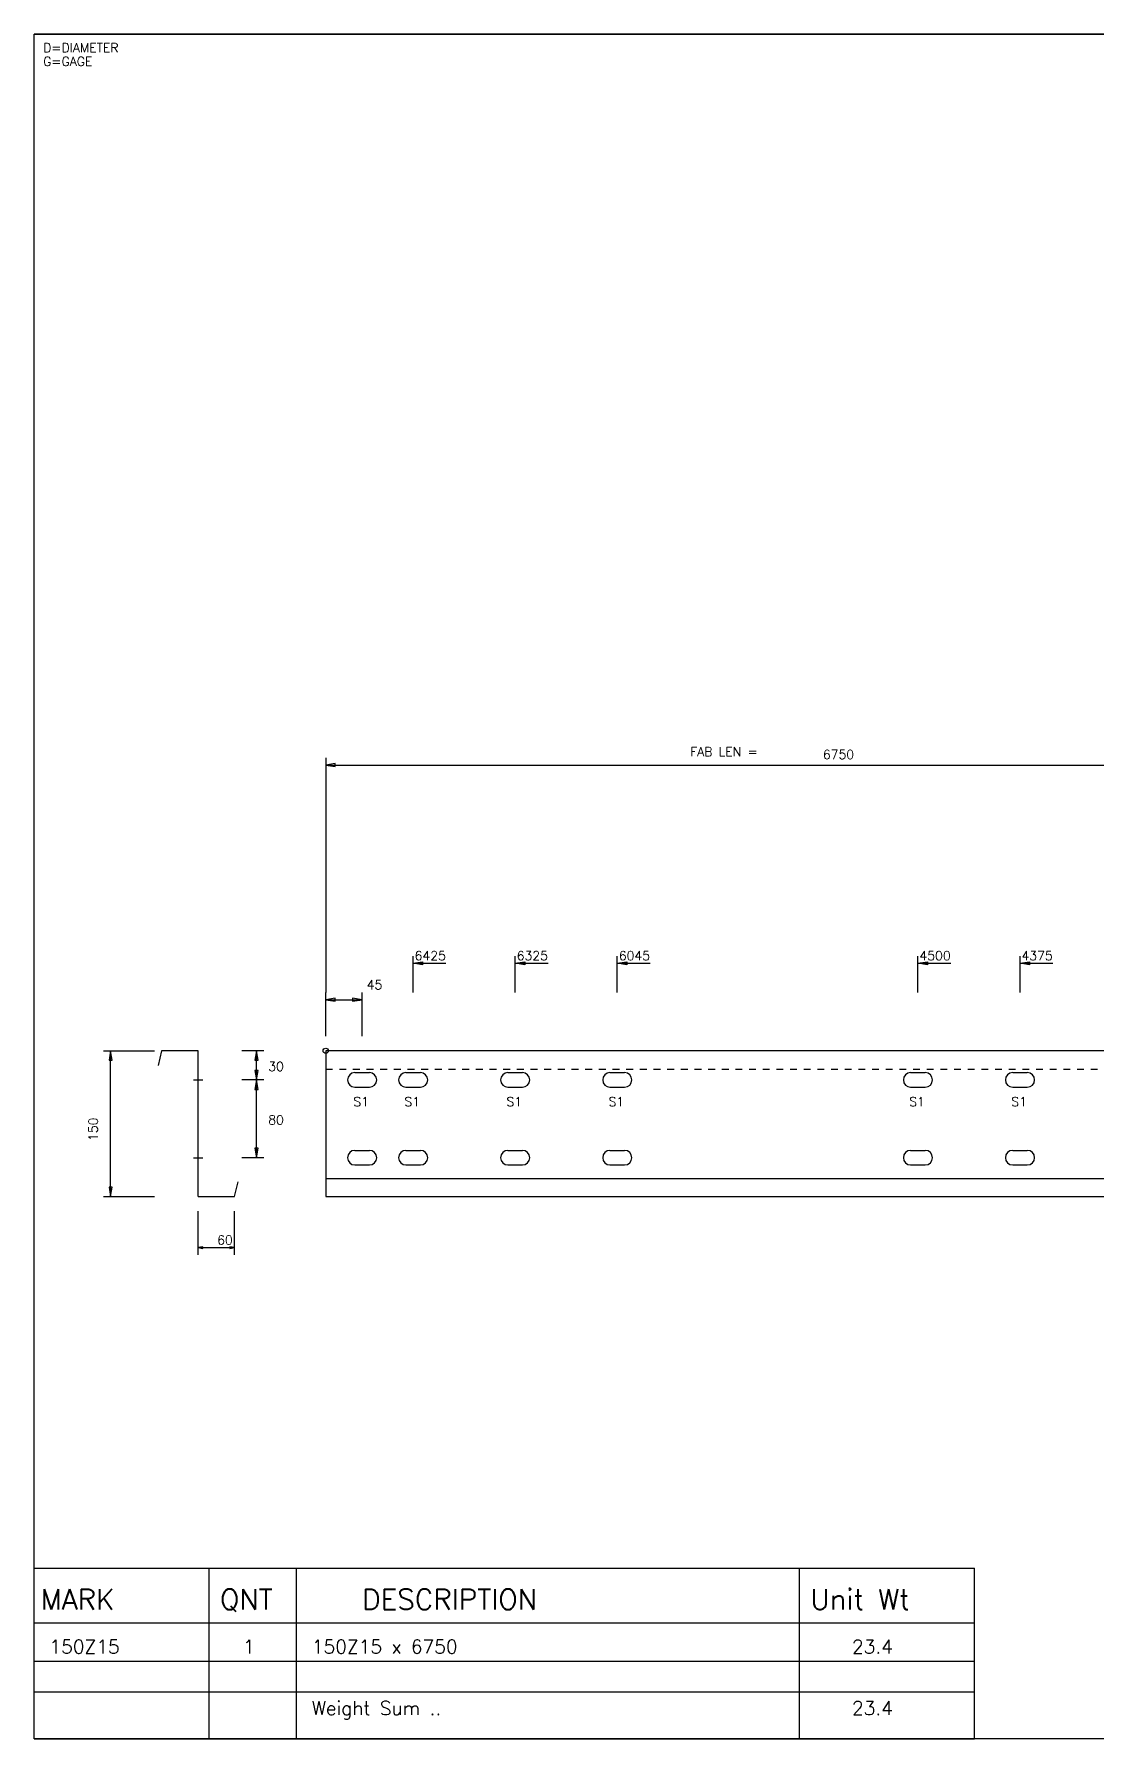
# Model space of a CAD drawing. Extents: x 0 to 428, y 0 to 297.
# Drawn here: x 0 to 185.2, y 0 to 297 of the extents above; entities that cross this region are included whole.
import ezdxf

# ---------------------------------------------------------------- set-up
doc = ezdxf.new("R2010")
doc.units = 0
doc.linetypes.add('CONTIN', pattern=[0])
doc.linetypes.add('DASHED', pattern=[2.38, 1.19, -1.19])
doc.layers.get('0').update_dxf_attribs({"linetype": 'CONTIN'})
for name, color, linetype in [('1', 7, 'CONTIN'), ('10', 7, 'CONTIN'), ('11', 7, 'CONTIN'), ('14', 7, 'CONTIN'), ('15', 6, 'CONTIN'), ('2', 7, 'CONTIN'), ('21', 7, 'CONTIN'), ('22', 7, 'CONTIN'), ('3', 1, 'CONTIN'), ('6', 4, 'CONTIN'), ('7', 3, 'DASHED')]:
    doc.layers.add(name, color=color, linetype=linetype)
doc.styles.add('SIMPLEX', font='SIMPLEX')

# ---------------------------------------------------------------- blocks, each defined once
blk = doc.blocks.new('CZEBORDR')
at = {"layer": '22'}
for p, q in [((0, 0), (0, 297)), ((0, 297), (420, 297)), ((420, 297), (420, 0)), ((420, 0), (0, 0))]:
    blk.add_line(p, q, dxfattribs=at)
blk = doc.blocks.new('LOGO')
at = {"linetype": 'CONTINUOUS'}
blk.add_line((0, 297), (-420, 297), dxfattribs=at)
at = {"layer": '14'}
for q in [(-420, 61.91), (-256.17, 0)]:
    blk.add_line((-420, 0), q, dxfattribs=at)
at = {"layer": '22'}
for p, q in [((-420, 0), (-420, 297)), ((0, 0), (-420, 0))]:
    blk.add_line(p, q, dxfattribs=at)
blk = doc.blocks.new('CZEBOLT')
at = {"layer": '21', "style": 'SIMPLEX'}
for s, p in [('D=DIAMETER', (0, 2.381)), ('G=GAGE', (0, 0))]:
    blk.add_text(s, height=1.587, dxfattribs=at).set_placement(p)
blk = doc.blocks.new('CZEPLATE')
at = {"layer": '14'}
for p, q in [((0, 29.766), (163.83, 29.766)), ((0, 0), (0, 29.766)), ((30.48, 0), (30.48, 29.766)), ((45.72, 0), (45.72, 29.766)), ((133.35, 0), (133.35, 29.766)), ((163.83, 0), (163.83, 29.766)), ((163.83, 0), (163.83, 29.766)), ((0, 20.241), (163.83, 20.241)), ((0, 13.543), (163.83, 13.543)), ((0, 8.186), (163.83, 8.186)), ((0, 0), (163.83, 0))]:
    blk.add_line(p, q, dxfattribs=at)
at = {"layer": '14', "style": 'SIMPLEX'}
for s, height, p in [('MARK', 3.572, (1.143, 22.527)), ('QNT', 3.572, (32.385, 22.527)), ('DESCRIPTION', 3.572, (57.15, 22.527)), ('Unit Wt', 3.572, (135.255, 22.527)), ('150Z15', 2.381, (2.667, 14.883)), ('  1', 2.381, (33.147, 14.883)), ('150Z15 x 6750', 2.381, (48.387, 14.883)), ('   23.4', 2.381, (137.16, 14.883)), ('Weight Sum ..', 2.381, (48.387, 4.167)), ('   23.4', 2.381, (137.16, 4.167))]:
    blk.add_text(s, height=height, dxfattribs=at).set_placement(p)
blk = doc.blocks.new('ZSECTN')
at = {"layer": '10'}
for p, q in [((-6.35, 25.4), (-6.985, 22.86)), ((0, 25.4), (-6.35, 25.4)), ((0, 0), (0, 25.4)), ((0, 0), (6.35, 0)), ((6.35, 0), (6.985, 2.54))]:
    blk.add_line(p, q, dxfattribs=at)
blk = doc.blocks.new('ARROW')
at = {"layer": '2'}
for p, q in [((0, 0), (-1.651, 0.275)), ((-1.651, 0.275), (-1.651, -0.275)), ((-1.651, -0.275), (0, 0))]:
    blk.add_line(p, q, dxfattribs=at)
blk = doc.blocks.new('TICK')
at = {"layer": '1'}
blk.add_line((-1.6, 0), (1.6, 0), dxfattribs=at)
blk = doc.blocks.new('CZESECTN')
at = {"layer": '2'}
for p, q in [((12.065, 55.88), (20.955, 55.88)), ((13.335, 30.48), (13.335, 55.88)), ((40.005, 55.88), (36.195, 55.88)), ((38.735, 50.8), (38.735, 55.88)), ((40.005, 50.8), (36.195, 50.8)), ((40.005, 50.8), (36.195, 50.8)), ((38.735, 37.253), (38.735, 50.8)), ((40.005, 37.253), (36.195, 37.253)), ((12.065, 30.48), (20.955, 30.48)), ((28.575, 20.32), (28.575, 27.94)), ((34.925, 20.32), (34.925, 27.94)), ((28.575, 21.59), (34.925, 21.59))]:
    blk.add_line(p, q, dxfattribs=at)
at = {"layer": '1'}
blk.add_blockref('ZSECTN', (28.575, 30.48), dxfattribs=at)
at = {"layer": '2'}
for p, rotation in [((13.335, 55.88), 90), ((38.735, 55.88), 90), ((38.735, 50.8), -90), ((38.735, 50.8), 90), ((38.735, 37.253), -90), ((13.335, 30.48), -90)]:
    blk.add_blockref('ARROW', p, dxfattribs=dict(at, rotation=rotation))
at = {"layer": '2', "xscale": 0.5, "yscale": 0.5, "zscale": 0.5, "rotation": 180}
blk.add_blockref('ARROW', (28.575, 21.59), dxfattribs=at)
at = {"layer": '2', "xscale": 0.5, "yscale": 0.5, "zscale": 0.5}
blk.add_blockref('ARROW', (34.925, 21.59), dxfattribs=at)
at = {"layer": '6', "xscale": 0.5, "yscale": 0.5, "zscale": 0.5}
for p in [(28.575, 50.8), (28.575, 37.253)]:
    blk.add_blockref('TICK', p, dxfattribs=at)
at = {"layer": '11', "style": 'SIMPLEX'}
for s, p in [('30', (40.799, 52.356)), ('80', (40.799, 43.042)), ('60', (31.888, 22.119))]:
    blk.add_text(s, height=1.587, dxfattribs=at).set_placement(p)
blk.add_text('150', height=1.587, rotation=90, dxfattribs=at).set_placement((11.093, 40.164))
blk = doc.blocks.new('MAG_CRCL')
at = {"layer": '15'}
blk.add_circle((0, 0), 0.889, dxfattribs=at)
blk = doc.blocks.new('WBSLOT')
at = {"layer": '6'}
for p, q in [((-1.27, 1.27), (1.27, 1.27)), ((-1.27, -1.27), (1.27, -1.27))]:
    blk.add_line(p, q, dxfattribs=at)
for centre, start, end in [((-1.27, 0), 90, 270), ((1.27, 0), 270, 90)]:
    blk.add_arc(centre, 1.27, start, end, dxfattribs=at)
blk = doc.blocks.new('CZEPIECE')
at = {"layer": '1'}
for p, q in [((394.6, 55.88), (50.8, 55.88)), ((50.8, 55.88), (50.8, 30.48)), ((394.6, 30.48), (394.6, 55.88)), ((50.8, 33.655), (394.6, 33.655)), ((50.8, 30.48), (394.6, 30.48))]:
    blk.add_line(p, q, dxfattribs=at)
at = {"layer": '2'}
for p, q in [((50.8, 106.934), (50.8, 66.04)), ((394.6, 106.934), (394.6, 66.04)), ((50.8, 105.664), (394.6, 105.664)), ((394.6, 92.71), (394.6, 85.09)), ((394.6, 91.44), (407.3, 91.44)), ((66.04, 66.04), (66.04, 72.39)), ((83.82, 66.04), (83.82, 72.39)), ((101.6, 66.04), (101.6, 72.39)), ((153.987, 66.04), (153.987, 72.39)), ((171.767, 66.04), (171.767, 72.39)), ((262.22, 66.04), (262.22, 72.39)), ((280, 66.04), (280, 72.39)), ((332.37, 66.04), (332.37, 72.39)), ((350.15, 66.04), (350.15, 72.39)), ((367.93, 66.04), (367.93, 72.39)), ((385.71, 66.04), (385.71, 72.39)), ((394.6, 66.04), (394.6, 72.39)), ((66.04, 71.12), (71.755, 71.12)), ((83.82, 71.12), (89.535, 71.12)), ((101.6, 71.12), (107.315, 71.12)), ((153.987, 71.12), (159.702, 71.12)), ((171.767, 71.12), (177.482, 71.12)), ((262.22, 71.12), (267.935, 71.12)), ((280, 71.12), (285.715, 71.12)), ((332.37, 71.12), (338.085, 71.12)), ((350.15, 71.12), (355.865, 71.12)), ((367.93, 71.12), (373.645, 71.12)), ((385.71, 71.12), (391.425, 71.12)), ((391.425, 71.12), (394.6, 71.12)), ((50.8, 58.42), (50.8, 66.04)), ((57.15, 58.42), (57.15, 66.04)), ((50.8, 64.77), (57.15, 64.77))]:
    blk.add_line(p, q, dxfattribs=at)
at = {"layer": '7'}
blk.add_line((50.8, 52.705), (394.6, 52.705), dxfattribs=at)
at = {"rotation": 180}
blk.add_blockref('ARROW', (394.6, 91.44), dxfattribs=at)
at = {"layer": '1', "xscale": -1}
for p in [(66.04, 71.12), (83.82, 71.12), (101.6, 71.12), (153.987, 71.12), (171.767, 71.12), (262.22, 71.12), (280, 71.12), (332.37, 71.12), (350.15, 71.12), (367.93, 71.12), (385.71, 71.12)]:
    blk.add_blockref('ARROW', p, dxfattribs=at)
at = {"layer": '15', "xscale": 0.5, "yscale": 0.5, "zscale": 0.5}
for p in [(50.8, 55.88), (394.6, 55.88)]:
    blk.add_blockref('MAG_CRCL', p, dxfattribs=at)
at = {"layer": '2', "rotation": 180}
for p in [(50.8, 105.664), (50.8, 64.77)]:
    blk.add_blockref('ARROW', p, dxfattribs=at)
at = {"layer": '2'}
for p in [(394.6, 105.664), (57.15, 64.77)]:
    blk.add_blockref('ARROW', p, dxfattribs=at)
at = {"layer": '2', "xscale": -1, "rotation": 180}
blk.add_blockref('ARROW', (394.6, 71.12), dxfattribs=at)
at = {"layer": '6'}
for p in [(57.15, 50.8), (66.04, 50.8), (83.82, 50.8), (101.6, 50.8), (153.987, 50.8), (171.767, 50.8), (262.22, 50.8), (280, 50.8), (332.37, 50.8), (350.15, 50.8), (367.93, 50.8), (385.71, 50.8), (57.15, 37.253), (66.04, 37.253), (83.82, 37.253), (101.6, 37.253), (153.987, 37.253), (171.767, 37.253), (262.22, 37.253), (280, 37.253), (332.37, 37.253), (350.15, 37.253), (367.93, 37.253), (385.71, 37.253)]:
    blk.add_blockref('WBSLOT', p, dxfattribs=at)
at = {"layer": '11', "style": 'SIMPLEX'}
for s, p in [('6750', (137.425, 106.701)), ('6425', (66.305, 71.649)), ('6325', (84.085, 71.649)), ('6045', (101.865, 71.649)), ('4500', (154.251, 71.649)), ('4375', (172.031, 71.649)), ('2375', (262.485, 71.649)), ('2250', (280.265, 71.649)), ('705', (332.635, 71.649)), ('425', (350.415, 71.649)), ('325', (368.195, 71.649)), ('45', (385.975, 71.649)), ('45', (57.944, 66.58))]:
    blk.add_text(s, height=1.587, dxfattribs=at).set_placement(p)
at = {"layer": '2', "style": 'SIMPLEX'}
for s, p in [('FAB LEN =', (114.3, 107.188)), ('TAPE', (395.87, 91.694))]:
    blk.add_text(s, height=1.587, dxfattribs=at).set_placement(p)
at = {"layer": '3', "style": 'SIMPLEX'}
for s, p in [('S1', (55.626, 46.228)), ('S1', (64.516, 46.228)), ('S1', (82.296, 46.228)), ('S1', (100.076, 46.228)), ('S1', (152.463, 46.228)), ('S1', (170.243, 46.228)), ('S1', (260.696, 46.228)), ('S1', (278.476, 46.228)), ('S1', (330.846, 46.228)), ('S1', (348.626, 46.228)), ('S1', (366.406, 46.228)), ('S1', (384.186, 46.228)), ('150Z15', (217.938, 42.386))]:
    blk.add_text(s, height=1.587, dxfattribs=at).set_placement(p)

msp = doc.modelspace()

# ---------------------------------------------------------------- block references
for name, p in [('CZEPIECE', (0, 64)), ('CZESECTN', (0, 64)), ('CZEPLATE', (0, 0))]:
    msp.add_blockref(name, p)
at = {"layer": '1'}
for name, p in [('CZEBORDR', (0, 0)), ('CZEBOLT', (1.587, 291.444))]:
    msp.add_blockref(name, p, dxfattribs=at)
at = {"layer": '2'}
msp.add_blockref('LOGO', (420, 0), dxfattribs=at)

doc.saveas('drawing.dxf')
